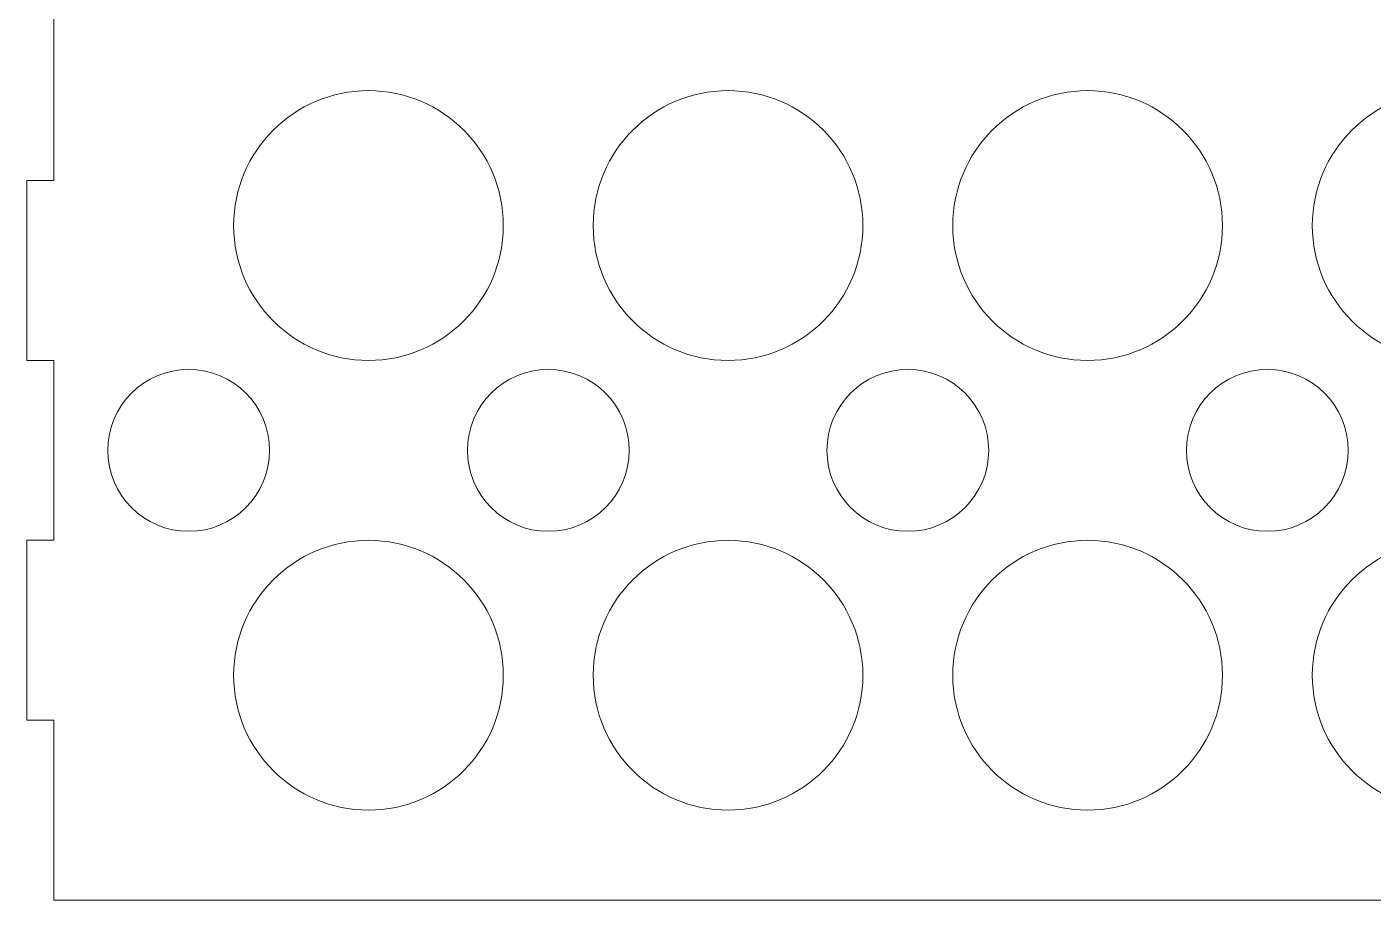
# Model space of a CAD drawing. Header units: millimetres. Extents: x 0 to 276, y 0 to 293.
# Drawn here: x 0 to 149.8, y 0 to 97.1 of the extents above; entities that cross this region are included whole.
import ezdxf

# ---------------------------------------------------------------- set-up
doc = ezdxf.new("R2010")
doc.units = ezdxf.units.MM

# ---------------------------------------------------------------- blocks, each defined once
blk = doc.blocks.new('*U1')
at = {"color": 1, "linetype": 'Continuous', "lineweight": 0}
blk.add_circle((0, 0), 15, dxfattribs=at)
blk = doc.blocks.new('*U2')
at = {"color": 0, "linetype": 'ByBlock', "lineweight": -2, "transparency": 16777216}
for p in [(0, 0), (40, 0), (80, 0), (120, 0), (0, -50), (40, -50), (80, -50), (120, -50)]:
    blk.add_blockref('*U1', p, dxfattribs=at)

msp = doc.modelspace()

# ---------------------------------------------------------------- linework, layer by layer
at = {"color": 1, "linetype": 'Continuous', "lineweight": 0}
for p, q in [((3, 100), (3, 80)), ((0, 80), (0, 60)), ((3, 80), (0, 80)), ((0, 60), (3, 60)), ((3, 60), (3, 40)), ((0, 40), (0, 20)), ((3, 40), (0, 40)), ((0, 20), (3, 20)), ((3, 20), (3, 0)), ((3, 0), (273, 0))]:
    msp.add_line(p, q, dxfattribs=at)
for centre in [(18, 50), (58, 50), (98, 50), (138, 50)]:
    msp.add_circle(centre, 9, dxfattribs=at)

# ---------------------------------------------------------------- block references
msp.add_blockref('*U2', (38, 75))

doc.saveas('drawing.dxf')
